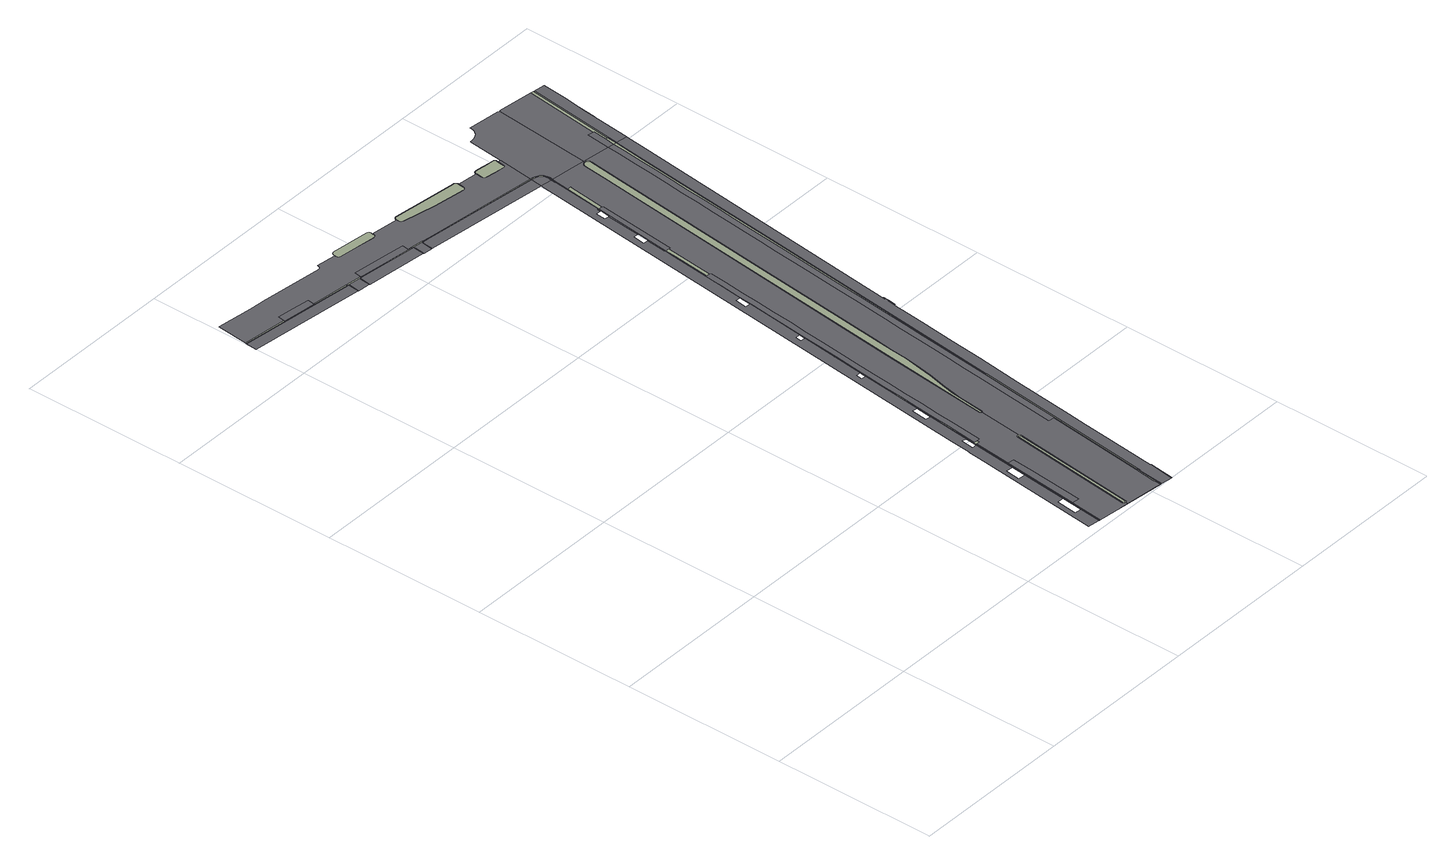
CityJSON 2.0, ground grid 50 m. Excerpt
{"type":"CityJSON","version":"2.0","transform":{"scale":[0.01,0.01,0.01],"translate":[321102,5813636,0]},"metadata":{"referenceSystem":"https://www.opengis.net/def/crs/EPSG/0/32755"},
"CityObjects":{
"road1":{"type":"Road","geometry":[{"type":"MultiSurface","lod":"2","boundaries":[[[0,1,2,3,4,5,6,7]],[[5,4,3,2,1,8,9,10,11]],[[10,9,12,13]],[[12,14,15,16,17,18,19,20,21,13]],[[21,20,19,18,17,16,22,23,24,25,26,27,28,29,30,31,32,33,34,10,13]],[[35,36,37,38,39,40,41,42,43,44,29,28,27,26,25,24,23]],[[10,34,33,32,31,30,29,44,45,46,47,48,49,50,51,52,53,11]],[[52,51,50,49,48,47,46,45,44,43,42,41,40,39,38,37,54,55,56,57,58,59,60,61]],[[62,63,52,61]],[[52,63,64,65,66,67,68,69,53]],[[60,59,58,57,56,55,54,70,71,72,73,74,75,76,77,78,79,80,62,61]],[[81,82,83,69,68,67,66,65]],[[84,85,86,87,88,89,90,91,92,93,94,95,96,97,98,99,100,101,102,103,104,105,106,107,108,109,110,111,112,113,114,115,116,117,118,119,120,121,122,123,124,125,126,127,128,129,130,131,132,133,134,135,136,137,138,139,140,141,142,143,144,145,146,147,148,149,150,151,152,153,154,155,156,157,158,159,160,161]],[[80,79,78,77,76,75,74,73,72,71,162,163,164,165,166,167,168,169,170,171,172,173,174,175,176,63,62]],[[63,176,175,174,177,178,64]],[[179,180,181,182,183,184,185,186,187,188,189,190,191,192,177,174,173,172,171,170,169,168,167,166,165,164,163,162,193]],[[194,195,196,197,198,199,200,192,191,190,189,188,187,186,185,184,183,182,181,180,201]],[[64,178,202,203,204,205,206,207,208,209,210,211,212,213,214,215,216,217,218,219,220,221,222,223,224,225,226,227,228,229,230,231,232,233,234,235,236,237,238,239,240,241,242,243,244,245,246,247,248,249,250,251,252,253,254,255,256,257,258,259,260,261,262,263,264,265,266,267,268,269,270,271,272,273,274,275,276,277,278,279,280,281,282,283,284,285,286,287,288,289,290,291,292,293,294,295,296,297,298,299,300,301,302,303,304,305,306,307,308,309,310,311,312,313,314,315,316,317,318,319,320,321,322,323,324,325,326,327,328,329,330,331,332,333,334,335,336,337,338,339,340,341,342,343,344,345,346,347,348,349,350,351,352,8,1,0,7,6,5,11,53,69,83,82,81,65]],[[177,192,353,354,203,202,178]],[[355,356,200,199,198,197,196,195,194,201,357]],[[354,353,192,200,356,355]],[[358,359,360,361,362,363,364,365,366,367,368,369,370,371,372,373,374,375,376,377,378,379,380,381,382,383,384,385,386,387,388,389,390,391,392,393,394,395,396,397,398,399,400,401,402,403,404,405,406,407,408,409,410,411,412,413,414,415,416,417,418,419,420,421,422,423,424,425,426,427,428,429,430,431,432,433,434,435,436,437,438,439,440,441,442,443,444,445,446,447,448,449,450,451]],[[452,451,450,449,448,447,446,453,445,444,443,454,442,441,455,440,439,438,456,437,457,436,435,434,458,433,432,459,431,430,460,429,461,428,427,426,462,425,424,463,423,422,464,421,420,465,419,466,418,417,467,416,415,468,414,413,412,411,410,409,408,407,406,405,404,403,402,401,400,399,398,397,396,395,394,393,392,391,390,389,388,387,386,385,384,383,382,381,380,379,378,377,376,375,374,373,372,371,370,369,368,367,366,365,364,363,362,361,360,359,358,451,452,469,470,471,472,473,474,475,476,477,478,479,480,481,482,483,484,485,486,487,488,489,490,491,492,493,494,495,496,497,498,499,500,501,502,503,504,505,506,284,283,282,281,280,279,278,277,276,275,274,273,272,271,270,269,268,267,266,265,264,263,262,261,260,259,258,257,256,255,254,253,252,251,250,249,248,247]],[[507,508,509,510,511,512,513,514,515,516,517,518,519,520,521,522,523,524,525,526,527,528,529,530,531,532,533,534,535,536,537,538,539,540,541,542,543,544,545,546,547,548,549,550,551,552,553,554,555,556,557,558,559,560,561,562,563,564,565,566,567,568,569,570,571,572,573,574,575,576,577,578,579,580,581,582,583,584,585,586,587,588]],[[589,565,564,563,562,561,560,559,558,557,556,555,554,553,552,551,550,549,548,547,546,545,544,543,542,541,540,539,538,537,536,535,534,533,532,531,530,529,528,527,526,525,524,523,522,521,520,519,518,517,516,515,514,513,512,511,510,509,508,507,588,586,585,584,583,582,581,580,579,578,577,576,575,574,573,572,571,570,569,568,566,565,589,590,591,592,593,594,595,596,597,598,599,600,601,602,603,604,605,606,607,608,609,610,611,612,613,614,615,616,617,618,619,620,621,622,623,624,625,626,627,628,629,630,244,243,242,241,240,239,238,237,236,235,234,233,232,231,230,229,228,227,226,225,224,223,222,221,220,219,218,217,216,215,214,213,212,211,210,209,208,207,206]]],"semantics":{"surfaces":[{"type":"TrafficArea","function":"7","surfaceMaterial":3},{"type":"AuxiliaryTrafficArea","function":"1700","surfaceMaterial":4},{"type":"AuxiliaryTrafficArea","function":"1220","surfaceMaterial":4},{"type":"TrafficArea","function":"2","surfaceMaterial":2},{"type":"TrafficArea","function":"1","surfaceMaterial":3},{"type":"AuxiliaryTrafficArea","function":"1400","surfaceMaterial":5},{"type":"AuxiliaryTrafficArea","function":"1220","surfaceMaterial":3}],"values":[0,1,2,3,2,4,1,2,2,1,3,0,5,2,1,4,2,4,1,3,2,5,6,5,6]}}]},
"road2":{"type":"Road","geometry":[{"type":"MultiSurface","lod":"2","boundaries":[[[631,632,633,634,635,636,637,638,639]],[[640,641,642,643,644,645]],[[638,637,636,646,647,648]],[[649,631,639]],[[650,651,652,653]],[[654,655,656,657,658,659,660,661,662,663,664,665,666,667,668,669,670,671,672,673,674,675,655,654,676,677,678,679,680,681,682,683,684,685,686,687,688,689,690,691,692,693,694,695,696,697,698,699,700,701,702,703,704,705,706,707,708,709,710,711,712,713,714,715,716,717,718,719,720,721,722,723,724,725,726,727,728]],[[672,671,670,669,668,667,666,665,664,663,662,661,660,659,658,657,656,655,675,674,673]],[[729,730,731,653,732,733,734,735,736]],[[736,735,734,733,732,737,738,739,740,741]],[[742,743,744]],[[745,746,747,748,749,750,751,638,648,752,753,754,755,756,757,758]],[[759,760,761,762,763,764,765,766,767,768,769,770,771,772,773,357,774,775,776,777,778,779,635,634,780,781,633,632,782,783,784,631,649,639,785,786,787,788,789,790,791,792,793,794,795,796,797,798,799,800,801,802,803,804,805,806,807,808,809,810,811,812,813,814,815,816,817,818,819,820,821,822,823,824,825,826,827,828,829,830,831,832,833,834,835,836,837,838,839,840,841,842,843,844,845]],[[846,847,736,741]],[[847,848,849,850,851,729,736]],[[829,852,830]],[[853,854,855,856,857,858,859,860,861,862,863,864,753,752,648,647,646,642,641,640,645,644,643,642,646,652,651,728,727,726,725,724,723,722,721,720,719,718,717,716,715,714,713,712,711,710,709,708,707,706,705,704,703,702,701,700,699,698,697,696,695,865,866,867,868,869,870,871,872,873,874,875,876,877,878,879,880,881,882,883,884,885,886,887,888,889,890,891,892,893,894,895,896,897,898,899,900,901,902,903,904,905,906]],[[852,829,825,824,821,907,820,639,638,751,750,749,908,909,910,911,912,913,914,841,840,836,835,834,831,830]],[[902,901,915,843,842,841,914,913,912,911,910,909,908,749,748,747,746,745,758,757,756,755,754,753,864,863,862,861,860,859,858,857,856,855,854,853,906,905,904,903]],[[916,917,918,919,920,921,922,923,924,925,926,927,928,929,930,931,932,933,934,892,891,935,936,937,938,939,940,941,942,943,944,945,946,947,948,949,950,951,952,953,954,955,956,957,958,959,960,961,962,963,964,865,695,694,693,692,691,690,689,688,687,686,685,684,683,682,681,680,679,678,677,676,654,728,651,650,653,731,730,729,851,965,966,967,968,969,970,971]],[[740,739,738,737,744,743,972,973,974,975,976,977,978,979,980,981,982,983,984,985,986,987,988,989,990,991,992,993,994,995,996,846,741]],[[844,843,915,997,998,845]],[[915,901,900,998,997]],[[890,999,1000,1001,1002,1003,1004,1005,1006,1007,1008,1009,1010,1011,1012,1013,1014,1015,1016,1017,1018,1019,1020,1021,1022,1023,1024,1025,1026,1027,1028,1029,1030,1031,1032,1033,1034,1035,1036,1037,999,890,889,888,887,886,885,884,883,882,881,880,879,878,877,876,875,874,873,872,871,870,869,868,867,866,865,964,963,962,961,960,959,958,957,956,955,954,953,952,951,950,949,948,947,946,945,944,943,942,941,940,939,938,937,936,935,891]],[[987,1038,1039,1040,988]],[[1040,1041,1042,988]],[[760,759,845,998,1043,769,1044,764,763,1045,1046,1047]],[[1026,1025,1024,1023,1022,1021,1020,1019,1018,1017,1016,1015,1014,1013,1012,1011,1010,1009,1008,1007,1006,1005,1004,1003,1002,1001,1000,999,1037,1036,1035,1034,1033,1032,1031,1030,1029,1028,1027]],[[965,851,850,849,848,1048,1049,1050,1051,1052,1053,1054,1055,1056,1057,1058,1059,1060,1061,1062,1063,1064,1065,1066,1067,1068,1069,1070,1071,1072,1073,934,933,932,931,930,929,928,927,926,925,924,923,922,921,920,919,918,917,916,971,970,969,968,967,966]],[[1043,998,900,899,898,897]],[[768,767,1074,769]],[[1062,1061,1060,1059,1058,1057,1056,1055,1054,1053,1052,1051,1050,1049,1048,848,847,1075,1076,1077,1078,1072,1071,1070,1069,1068,1067,1066,1065,1064,1063]],[[846,996,995,994,993,1078,1077,1076,1075,847]],[[1079,770,769,1043]],[[896,895,1079,1043,897]],[[1079,895,894,1080,1081]],[[1080,773,772,771,770,1079,1081]],[[1082,1083,1084,1085,1086,1087,1088,1089,1090,1091,1092,1093,1094,1095,1096,1097,1098,1099,1100,1101,1102,1103,355,357,773,1104]],[[1105,355,1103,1102,1101,1106,1100,1107,1098,1097,1108,1109,1110,1111,1112,1113,1086,1114,1085,1115,1084,1116,1117,1083,1118,1082,1119,1104,773,1080,1120,1121,1122,1123,1124,1125,1126,1127,1128,1129,1130,1131,1132,1133,1134,354]],[[1135,1136,1137,1138,1139,1140,1141,1142,1143,1144,1145,203,354,1134,1133,1146,1131,1147,1129,1128,1127,1126,1125,1124,1123,1122,1121,1120,1080,894]],[[1148,1149,1150,1151,1152,1153,1154,1155,1156,1157,1158,1159,1160,1161,1162,1163,1164,1165,1166,1167,1168,1169,204,203,1145,1170,1171,1144,1143,1142,1141,1140,1139,1138,1137,1136,1135,894,893,892,1172]],[[1173,1174,1175,1176,934,1073,1177,1178,1179]],[[1179,1178,1177,1180,1181]],[[1180,1182,1183,1181]],[[892,934,1176,1175,1174,1184,1185,1186,1187,1188,1189,1190,1191,1192,1172]],[[993,992,1182]],[[1183,1193,1194,1181]],[[1184,1174,1173,1179,1181,1194]],[[992,1195,1196,1197,1198,1199,1200,1193,1183,1182]],[[1201,1202,1198,1196]]],"semantics":{"surfaces":[{"type":"AuxiliaryTrafficArea","function":"1220","surfaceMaterial":4},{"type":"TrafficArea","function":"7","surfaceMaterial":3},{"type":"AuxiliaryTrafficArea","function":"1700","surfaceMaterial":2},{"type":"TrafficArea","function":"1","surfaceMaterial":3},{"type":"AuxiliaryTrafficArea","function":"1220","surfaceMaterial":2},{"type":"AuxiliaryTrafficArea","function":"1400","surfaceMaterial":10},{"type":"TrafficArea","function":"2","surfaceMaterial":3},{"type":"AuxiliaryTrafficArea","function":"1700","surfaceMaterial":4},{"type":"TrafficArea","function":"2","surfaceMaterial":2},{"type":"TrafficArea","function":"2"},{"type":"TrafficArea","function":"7","surfaceMaterial":4},{"type":"TrafficArea","function":"7","surfaceMaterial":2}],"values":[0,1,2,0,3,4,5,2,0,6,7,8,0,7,0,3,0,1,3,8,0,7,4,6,9,10,5,1,10,11,7,0,0,7,7,0,8,0,7,3,1,7,0,3,8,0,7,8,6]}}]}
},
"vertices":[
[1449,22026,0],[1425,21819,0],[1425,21813,0],[1948,21751,0],[2465,21690,0],[2466,21702,0],[2490,21904,0],[1974,21965,0],[50,21974,0],[47,21949,0],[3610,21546,0],[3613,21574,0],[45,21929,0],[3608,21526,0],[8,21585,0],[2962,21246,0],[3611,21172,0],[3644,21488,0],[3643,21498,0],[3638,21510,0],[3631,21518,0],[3620,21523,0],[3626,21170,0],[3631,21169,0],[3664,21487,0],[3664,21491,0],[3662,21501,0],[3661,21505,0],[3656,21519,0],[3654,21522,0],[3645,21532,0],[3642,21534,0],[3639,21535,0],[3629,21541,0],[3625,21542,0],[3661,21166,0],[3720,21159,0],[4002,21127,0],[4037,21444,0],[4037,21447,0],[4041,21458,0],[4042,21461,0],[4049,21471,0],[4051,21474,0],[4055,21478,0],[4058,21480,0],[4063,21483,0],[4075,21489,0],[4078,21490,0],[4092,21493,0],[4097,21493,0],[4103,21494,0],[4106,21494,0],[4108,21518,0],[4022,21124,0],[4057,21441,0],[4060,21451,0],[4066,21460,0],[4073,21466,0],[4083,21471,0],[4094,21473,0],[4104,21474,0],[5905,21268,0],[5907,21289,0],[5910,21312,0],[5795,21325,0],[5793,21311,0],[5201,21380,0],[4129,21503,0],[4130,21516,0],[4025,21124,0],[5909,20908,0],[5942,21230,0],[5941,21234,0],[5940,21239,0],[5938,21245,0],[5936,21251,0],[5933,21256,0],[5928,21259,0],[5923,21262,0],[5918,21264,0],[5819,21525,0],[5228,21593,0],[4153,21717,0],[5637,22335,0],[5644,22335,0],[5651,22336,0],[5658,22337,0],[5665,22339,0],[5671,22341,0],[5677,22345,0],[5683,22348,0],[5689,22352,0],[5694,22357,0],[5699,22362,0],[5704,22367,0],[5707,22373,0],[5711,22379,0],[5714,22386,0],[5716,22392,0],[5718,22399,0],[5718,22406,0],[5729,22495,0],[5729,22502,0],[5729,22509,0],[5728,22516,0],[5727,22523,0],[5725,22530,0],[5722,22537,0],[5719,22543,0],[5715,22549,0],[5711,22555,0],[5706,22560,0],[5701,22565,0],[5696,22569,0],[5690,22573,0],[5683,22576,0],[5677,22579,0],[5670,22581,0],[5663,22583,0],[5074,22651,0],[4497,22717,0],[4490,22717,0],[4483,22717,0],[4476,22716,0],[4469,22715,0],[4462,22713,0],[4456,22710,0],[4449,22707,0],[4443,22704,0],[4438,22700,0],[4432,22695,0],[4428,22690,0],[4423,22685,0],[4419,22679,0],[4416,22673,0],[4413,22666,0],[4411,22660,0],[4409,22653,0],[4408,22646,0],[4405,22616,0],[4398,22557,0],[4397,22550,0],[4398,22543,0],[4398,22536,0],[4400,22529,0],[4402,22523,0],[4404,22516,0],[4407,22510,0],[4411,22504,0],[4415,22498,0],[4419,22493,0],[4424,22488,0],[4430,22484,0],[4436,22480,0],[4442,22476,0],[4448,22473,0],[4455,22471,0],[4461,22469,0],[4468,22468,0],[5049,22402,0],[5630,22336,0],[5928,20906,0],[5931,20929,0],[5962,21228,0],[5962,21233,0],[5960,21242,0],[5959,21246,0],[5954,21259,0],[5952,21262,0],[5950,21265,0],[5942,21274,0],[5939,21276,0],[5928,21282,0],[5922,21287,0],[5917,21287,0],[5912,21288,0],[6307,21245,0],[6309,21267,0],[6200,20874,0],[6201,20874,0],[6238,21192,0],[6238,21195,0],[6243,21209,0],[6251,21220,0],[6253,21222,0],[6255,21225,0],[6264,21232,0],[6275,21237,0],[6278,21238,0],[6291,21241,0],[6304,21242,0],[6307,21242,0],[5932,20905,0],[6257,21189,0],[6261,21200,0],[6267,21208,0],[6274,21214,0],[6284,21219,0],[6295,21221,0],[6305,21222,0],[6222,20872,0],[6541,21240,0],[10118,20831,0],[10248,21936,0],[10163,21946,0],[10137,21714,0],[10136,21709,0],[10134,21704,0],[10132,21699,0],[10130,21694,0],[10127,21690,0],[10124,21685,0],[10121,21681,0],[10117,21678,0],[10113,21674,0],[10108,21671,0],[10104,21669,0],[10099,21667,0],[10094,21665,0],[10089,21663,0],[10083,21663,0],[10078,21662,0],[10073,21662,0],[10067,21663,0],[9750,21702,0],[9463,21738,0],[9455,21740,0],[9447,21742,0],[9438,21745,0],[9431,21748,0],[9423,21753,0],[9416,21758,0],[9409,21763,0],[9403,21769,0],[9397,21776,0],[9392,21783,0],[9388,21790,0],[9384,21798,0],[9381,21806,0],[9378,21814,0],[9377,21823,0],[9376,21831,0],[9376,21840,0],[9376,21849,0],[9397,22033,0],[8783,22103,0],[8763,21926,0],[8761,21917,0],[8759,21908,0],[8756,21900,0],[8753,21892,0],[8748,21884,0],[8743,21877,0],[8738,21870,0],[8731,21863,0],[8724,21858,0],[8717,21853,0],[8709,21848,0],[8701,21844,0],[8693,21841,0],[8684,21839,0],[8675,21838,0],[8666,21837,0],[8657,21837,0],[8649,21838,0],[7692,21971,0],[6653,22183,0],[6644,22185,0],[6635,22188,0],[6627,22192,0],[6619,22196,0],[6611,22200,0],[6604,22206,0],[6598,22212,0],[6592,22219,0],[6586,22226,0],[6582,22233,0],[6577,22241,0],[6574,22250,0],[6571,22258,0],[6570,22267,0],[6569,22276,0],[6568,22285,0],[6569,22294,0],[6576,22354,0],[5744,22449,0],[5738,22404,0],[5737,22395,0],[5735,22386,0],[5732,22378,0],[5729,22370,0],[5725,22363,0],[5720,22355,0],[5714,22348,0],[5708,22342,0],[5702,22336,0],[5694,22331,0],[5687,22327,0],[5679,22323,0],[5671,22320,0],[5662,22318,0],[5654,22316,0],[5645,22315,0],[5636,22315,0],[5628,22316,0],[5047,22382,0],[4466,22448,0],[4457,22450,0],[4449,22452,0],[4441,22455,0],[4433,22459,0],[4425,22463,0],[4418,22468,0],[4411,22473,0],[4405,22479,0],[4399,22486,0],[4394,22493,0],[4390,22500,0],[4386,22508,0],[4383,22516,0],[4380,22525,0],[4379,22533,0],[4378,22542,0],[4377,22550,0],[4378,22559,0],[4383,22604,0],[3788,22672,0],[3783,22626,0],[3781,22618,0],[3779,22609,0],[3776,22601,0],[3773,22593,0],[3768,22586,0],[3764,22578,0],[3758,22572,0],[3752,22565,0],[3745,22560,0],[3738,22555,0],[3731,22550,0],[3723,22547,0],[3715,22543,0],[3706,22541,0],[3698,22539,0],[3689,22539,0],[3680,22539,0],[3672,22539,0],[1728,22761,0],[1266,22814,0],[180,22938,0],[153,22941,0],[105,22487,0],[89,22340,0],[6538,21215,0],[10115,20806,0],[10113,20786,0],[6536,21196,0],[10071,20430,0],[8765,22118,0],[8765,22125,0],[8765,22132,0],[8764,22139,0],[8763,22146,0],[8761,22153,0],[8758,22159,0],[8755,22165,0],[8752,22171,0],[8747,22177,0],[8743,22182,0],[8738,22187,0],[8732,22191,0],[8727,22195,0],[8721,22199,0],[8714,22202,0],[8708,22204,0],[8701,22206,0],[8694,22207,0],[7736,22317,0],[6686,22436,0],[6679,22437,0],[6672,22437,0],[6665,22436,0],[6658,22435,0],[6651,22433,0],[6645,22430,0],[6638,22427,0],[6632,22424,0],[6627,22420,0],[6621,22415,0],[6617,22410,0],[6612,22405,0],[6608,22399,0],[6605,22393,0],[6602,22386,0],[6600,22380,0],[6598,22373,0],[6597,22366,0],[6589,22291,0],[6588,22284,0],[6589,22277,0],[6589,22270,0],[6591,22263,0],[6593,22256,0],[6596,22249,0],[6599,22243,0],[6603,22237,0],[6607,22231,0],[6612,22226,0],[6617,22221,0],[6623,22217,0],[6629,22213,0],[6636,22210,0],[6642,22207,0],[6649,22205,0],[6656,22203,0],[7695,21990,0],[8651,21858,0],[8657,21858,0],[8659,21857,0],[8663,21857,0],[8667,21857,0],[8670,21858,0],[8674,21858,0],[8677,21858,0],[8681,21859,0],[8684,21860,0],[8688,21861,0],[8691,21862,0],[8694,21863,0],[8697,21865,0],[8701,21866,0],[8704,21868,0],[8707,21870,0],[8710,21872,0],[8713,21874,0],[8715,21876,0],[8718,21878,0],[8721,21881,0],[8723,21884,0],[8725,21886,0],[8727,21889,0],[8730,21892,0],[8731,21895,0],[8733,21898,0],[8735,21901,0],[8736,21905,0],[8738,21908,0],[8739,21911,0],[8740,21914,0],[8741,21919,0],[8742,21921,0],[8743,21928,0],[8784,22116,0],[8738,21907,0],[8732,21895,0],[8728,21889,0],[8723,21883,0],[8718,21879,0],[8712,21874,0],[8706,21869,0],[8700,21866,0],[8695,21863,0],[8687,21861,0],[8680,21859,0],[8673,21858,0],[8666,21857,0],[8660,21857,0],[8653,21858,0],[7694,21990,0],[8785,22125,0],[8785,22133,0],[8784,22142,0],[8782,22151,0],[8780,22159,0],[8777,22167,0],[8773,22175,0],[8768,22182,0],[8763,22189,0],[8757,22196,0],[8751,22202,0],[8744,22207,0],[8737,22212,0],[8730,22217,0],[8722,22220,0],[8713,22223,0],[8705,22225,0],[8696,22227,0],[7739,22337,0],[6688,22456,0],[6679,22457,0],[6670,22457,0],[6662,22456,0],[6653,22454,0],[6645,22452,0],[6637,22449,0],[6629,22445,0],[6621,22440,0],[6614,22435,0],[6608,22430,0],[6602,22423,0],[6596,22416,0],[6591,22409,0],[6587,22402,0],[6584,22394,0],[6581,22385,0],[6579,22377,0],[6578,22368,0],[9507,22114,0],[9500,22115,0],[9493,22114,0],[9486,22114,0],[9479,22113,0],[9473,22111,0],[9466,22108,0],[9460,22106,0],[9454,22102,0],[9449,22098,0],[9443,22094,0],[9438,22089,0],[9434,22084,0],[9430,22078,0],[9427,22072,0],[9424,22066,0],[9421,22060,0],[9419,22053,0],[9418,22046,0],[9418,22039,0],[9396,21846,0],[9396,21839,0],[9396,21833,0],[9397,21826,0],[9398,21819,0],[9400,21812,0],[9402,21806,0],[9405,21800,0],[9409,21794,0],[9413,21788,0],[9418,21783,0],[9422,21778,0],[9428,21774,0],[9434,21770,0],[9440,21766,0],[9446,21763,0],[9452,21761,0],[9459,21759,0],[9466,21758,0],[9753,21722,0],[10070,21682,0],[10073,21682,0],[10077,21682,0],[10081,21682,0],[10084,21683,0],[10088,21684,0],[10091,21685,0],[10094,21687,0],[10097,21688,0],[10100,21690,0],[10103,21693,0],[10106,21695,0],[10108,21698,0],[10110,21701,0],[10112,21704,0],[10114,21707,0],[10115,21710,0],[10116,21714,0],[10117,21717,0],[10143,21952,0],[10149,22000,0],[10149,22001,0],[10149,22004,0],[10149,22008,0],[10149,22011,0],[10148,22014,0],[10147,22018,0],[10146,22021,0],[10144,22024,0],[10142,22027,0],[10140,22030,0],[10138,22032,0],[10135,22035,0],[10133,22037,0],[10130,22039,0],[10127,22041,0],[10124,22042,0],[10120,22043,0],[10117,22044,0],[10114,22045,0],[9793,22085,0],[9719,22094,0],[10163,21950,0],[10169,21998,0],[10169,22004,0],[10169,22009,0],[10168,22014,0],[10167,22019,0],[10166,22024,0],[10164,22029,0],[10162,22034,0],[10159,22038,0],[10156,22042,0],[10152,22046,0],[10149,22050,0],[10145,22053,0],[10140,22056,0],[10136,22058,0],[10131,22061,0],[10126,22062,0],[10121,22064,0],[10116,22065,0],[9795,22105,0],[9721,22114,0],[9509,22134,0],[9500,22135,0],[9492,22134,0],[9483,22134,0],[9475,22132,0],[9467,22130,0],[9459,22127,0],[9451,22123,0],[9443,22119,0],[9436,22114,0],[9430,22109,0],[9424,22103,0],[9418,22096,0],[9413,22089,0],[9409,22082,0],[9405,22074,0],[9402,22066,0],[9400,22058,0],[9399,22050,0],[9398,22041,0],
[8516,3431,0],[8409,2416,0],[8320,1573,0],[8252,927,0],[8182,268,0],[8202,266,0],[8606,4089,0],[8683,4794,0],[8663,4796,0],[8786,3624,0],[8592,3643,0],[8526,2987,0],[8356,1286,0],[8559,1263,0],[8723,2967,0],[8227,264,0],[8630,4086,0],[8708,4791,0],[8586,4091,0],[10253,59,0],[9216,163,0],[8949,191,0],[10385,45,0],[9243,247,0],[9236,265,0],[9220,261,0],[9203,268,0],[9190,277,0],[9181,295,0],[9181,324,0],[9621,4142,0],[9626,4161,0],[9630,4172,0],[9639,4179,0],[9645,4182,0],[9655,4185,0],[9664,4185,0],[9674,4183,0],[9681,4177,0],[9688,4168,0],[9693,4155,0],[9694,4139,0],[9693,4123,0],[9264,307,0],[9258,284,0],[9246,248,0],[9248,250,0],[9271,268,0],[9273,270,0],[9275,273,0],[9277,276,0],[9278,279,0],[9283,304,0],[9713,4123,0],[9714,4140,0],[9714,4151,0],[9713,4158,0],[9712,4161,0],[9711,4164,0],[9707,4173,0],[9700,4184,0],[9695,4191,0],[9693,4193,0],[9690,4195,0],[9684,4199,0],[9679,4201,0],[9672,4204,0],[9669,4204,0],[9665,4205,0],[9658,4204,0],[9647,4203,0],[9642,4202,0],[9639,4201,0],[9636,4200,0],[9629,4196,0],[9623,4193,0],[9620,4189,0],[9617,4187,0],[9615,4184,0],[9614,4181,0],[9609,4173,0],[9604,4159,0],[9601,4147,0],[9601,4144,0],[9161,324,0],[9161,292,0],[9162,289,0],[9163,286,0],[9174,265,0],[9176,263,0],[9179,261,0],[9192,251,0],[9195,249,0],[9212,242,0],[9216,241,0],[9219,241,0],[9222,241,0],[9225,242,0],[10481,943,0],[10402,303,0],[10391,150,0],[10407,43,0],[10427,300,0],[10489,841,0],[10498,871,0],[10506,941,0],[10427,41,0],[10447,298,0],[10509,839,0],[10524,837,0],[10536,938,0],[10790,4,0],[10878,775,0],[10789,4,0],[9073,8205,0],[9134,8753,0],[9203,9376,0],[9275,10020,0],[9303,10281,0],[9266,9954,0],[9016,7799,0],[8803,4782,0],[8812,4860,0],[8719,4870,0],[8821,5832,0],[8882,6412,0],[8942,6983,0],[9006,7589,0],[9934,16204,0],[10003,16821,0],[9859,16837,0],[9902,17214,0],[10045,17198,0],[10164,18256,0],[10022,18272,0],[10056,18580,0],[10198,18564,0],[10211,18675,0],[10238,18672,0],[10369,19834,0],[10413,20223,0],[10403,20224,0],[10422,20390,0],[8381,5347,0],[8309,4705,0],[8308,4696,0],[8269,4341,0],[7926,1287,0],[7816,305,0],[8043,949,0],[8111,1595,0],[8468,2973,0],[8249,2996,0],[8297,3454,0],[8661,4790,0],[8658,4784,0],[8655,4779,0],[8651,4774,0],[8646,4769,0],[8641,4765,0],[8636,4761,0],[8631,4758,0],[8625,4755,0],[8619,4753,0],[8613,4751,0],[8607,4749,0],[8601,4749,0],[8594,4748,0],[8588,4749,0],[8508,4758,0],[8552,5150,0],[8631,5141,0],[8637,5140,0],[8643,5139,0],[8649,5137,0],[8654,5134,0],[8660,5131,0],[8665,5128,0],[8670,5124,0],[8674,5120,0],[8678,5115,0],[8682,5110,0],[8685,5105,0],[8688,5100,0],[8690,5094,0],[8692,5088,0],[8693,5082,0],[8693,5076,0],[8694,5070,0],[8693,5065,0],[8844,6431,0],[8675,6449,0],[8730,6946,0],[8899,6928,0],[8996,7801,0],[9113,8816,0],[8960,8835,0],[8988,9033,0],[9136,9015,0],[9246,9956,0],[9373,11056,0],[9220,11074,0],[9247,11272,0],[9396,11255,0],[9521,12335,0],[9521,12340,0],[9604,13076,0],[9435,13095,0],[9477,13463,0],[9646,13444,0],[9752,14380,0],[9787,14706,0],[9789,14706,0],[9921,15866,0],[9959,16201,0],[11187,6529,0],[11157,6532,0],[11134,6535,0],[11019,5453,0],[10855,3965,0],[10833,3967,0],[9137,9015,0],[9665,11785,0],[9600,11189,0],[9534,10594,0],[9468,9998,0],[9397,9354,0],[9328,8731,0],[9267,8183,0],[9200,7568,0],[9136,6962,0],[9076,6392,0],[9015,5812,0],[8912,4849,0],[9828,5523,0],[9810,5523,0],[9807,5523,0],[9804,5524,0],[9801,5525,0],[9798,5527,0],[9796,5529,0],[9794,5532,0],[9788,5544,0],[9774,5583,0],[9773,5587,0],[9773,5590,0],[9961,7235,0],[10146,8987,0],[11232,18419,0],[11351,19417,0],[11413,19973,0],[11428,20095,0],[11430,20122,0],[11437,20148,0],[11451,20173,0],[11465,20192,0],[11481,20208,0],[11510,20222,0],[11532,20229,0],[11557,20234,0],[11568,20233,0],[11572,20258,0],[11173,20304,0],[10477,20384,0],[10414,19830,0],[10512,19820,0],[10380,18656,0],[10410,18653,0],[10143,16181,0],[10099,16186,0],[9929,14691,0],[9981,14685,0],[9922,14136,0],[9856,13531,0],[9794,12956,0],[9733,12395,0],[8693,5064,0],[9340,10615,0],[9406,11211,0],[9472,11806,0],[9539,12420,0],[9600,12977,0],[9662,13552,0],[9728,14157,0],[9809,14704,0],[11317,9999,0],[11376,10534,0],[11441,11125,0],[11507,11715,0],[11566,12251,0],[11631,12841,0],[11696,13421,0],[11761,14011,0],[11825,14591,0],[11887,15152,0],[11953,15747,0],[12018,16321,0],[12082,16883,0],[12147,17463,0],[12212,18039,0],[12277,18629,0],[12335,19174,0],[12397,19756,0],[12440,20159,0],[11580,20233,0],[11605,20226,0],[11629,20216,0],[11655,20197,0],[11671,20179,0],[11684,20156,0],[11692,20134,0],[11696,20104,0],[11694,20074,0],[11665,19826,0],[11550,18878,0],[10975,13846,0],[10495,9650,0],[10426,9023,0],[10374,8506,0],[10287,7957,0],[10223,7578,0],[10079,6976,0],[10006,6617,0],[9971,6385,0],[9882,5595,0],[9882,5592,0],[9869,5550,0],[9868,5546,0],[9866,5544,0],[9864,5541,0],[9862,5539,0],[9837,5525,0],[9835,5524,0],[9831,5523,0],[10642,3988,0],[10934,6574,0],[10993,7096,0],[11058,7664,0],[11123,8254,0],[11185,8815,0],[11253,9430,0],[10862,776,0],[11067,2605,0],[11131,3177,0],[11200,3786,0],[11416,5673,0],[11494,6345,0],[11580,7073,0],[11693,8058,0],[11825,9205,0],[11901,9924,0],[11913,10039,0],[11930,10208,0],[11956,10465,0],[11971,10464,0],[11986,10462,0],[11993,10529,0],[11994,10538,0],[11974,10539,0],[11962,10540,0],[13016,19410,0],[13093,20084,0],[12740,20124,0],[12624,19133,0],[12086,14403,0],[11599,10172,0],[9941,15864,0],[9978,16199,0],[11558,20214,0],[11577,20213,0],[11598,20208,0],[11619,20198,0],[11641,20183,0],[11654,20167,0],[11666,20148,0],[11673,20129,0],[11676,20103,0],[11674,20076,0],[11530,18880,0],[10955,13849,0],[10475,9652,0],[10406,9025,0],[10354,8508,0],[10268,7960,0],[10203,7582,0],[10059,6980,0],[9986,6620,0],[9951,6388,0],[9862,5597,0],[9850,5555,0],[9828,5543,0],[9810,5543,0],[9805,5553,0],[9793,5590,0],[9981,7233,0],[10166,8985,0],[11252,18416,0],[11371,19415,0],[11432,19971,0],[11447,20092,0],[11450,20118,0],[11456,20140,0],[11468,20162,0],[11480,20179,0],[11493,20191,0],[11518,20203,0],[11537,20210,0],[11987,10462,0],[11960,10206,0],[11998,10538,0],[12007,10617,0],[12003,10617,0],[10258,18670,0],[10191,18253,0],[10071,17195,0],[10151,17900,0],[10028,16818,0],[11136,6552,0],[11191,7075,0],[11252,7643,0],[11317,8232,0],[11379,8793,0],[11447,9408,0],[11510,9978,0],[11570,10513,0],[11635,11103,0],[11701,11694,0],[11760,12229,0],[11825,12820,0],[11889,13399,0],[11955,13990,0],[12019,14570,0],[12081,15130,0],[12147,15725,0],[12212,16299,0],[12275,16861,0],[12341,17441,0],[12406,18017,0],[12471,18608,0],[12529,19154,0],[12591,19735,0],[12633,20136,0],[12595,20141,0],[10225,18561,0],[11569,10176,0],[12056,14407,0],[12594,19137,0],[12710,20128,0],[10389,19832,0],[10452,20387,0],[10426,20158,0],[10435,20524,0],[10435,20530,0],[10431,20558,0],[10428,20574,0],[10425,20587,0],[10422,20595,0],[10414,20616,0],[10404,20635,0],[10393,20654,0],[10380,20672,0],[10366,20688,0],[10350,20703,0],[10333,20717,0],[10315,20729,0],[10296,20740,0],[10276,20749,0],[10275,20749,0],[10256,20756,0],[10241,20760,0],[10213,20765,0],[10143,20773,0],[10145,20783,0],[10434,20488,0],[10114,20793,0],[10234,20762,0],[10252,20758,0],[10289,20744,0],[10323,20725,0],[10354,20701,0],[10381,20673,0],[10403,20640,0],[10420,20604,0],[10428,20575,0],[10430,20566,0],[10432,20553,0],[10435,20532,0],[10435,20527,0],[10435,20510,0],[10464,20485,0],[10465,20529,0],[10464,20535,0],[10460,20572,0],[10448,20615,0],[10429,20655,0],[10428,20656,0],[10404,20691,0],[10374,20723,0],[10362,20733,0],[10339,20751,0],[10301,20772,0],[10260,20787,0],[10230,20792,0],[10216,20795,0],[10488,20482,0],[10490,20530,0],[10484,20578,0],[10471,20625,0],[10450,20668,0],[10423,20708,0],[10390,20743,0],[10352,20772,0],[10310,20795,0],[10264,20811,0],[10217,20820,0],[10259,20787,0],[10340,20751,0],[11824,23282,0],[11820,23282,0],[11817,23284,0],[11815,23286,0],[11812,23288,0],[11798,23305,0],[11796,23308,0],[10818,23420,0],[10812,23357,0],[10803,23310,0],[10784,23257,0],[10755,23210,0],[10722,23169,0],[10683,23130,0],[10642,23101,0],[10592,23072,0],[10548,23056,0],[10498,23044,0],[10463,23039,0],[10440,23037,0],[10378,23041,0],[10376,23028,0],[10222,20819,0],[10228,20818,0],[11840,23279,0],[12713,20864,0],[12682,20867,0],[12519,20887,0],[12457,20321,0],[12634,20137,0],[12651,20300,0],[12666,20442,0],[12711,20128,0],[12746,20433,0],[12740,20125,0],[12776,20429,0],[12955,23175,0],[12714,23203,0],[11886,23298,0],[11879,23290,0],[11876,23288,0],[11873,23286,0],[11871,23285,0],[11847,23279,0],[11844,23279,0],[13098,23159,0],[13068,23162,0],[13096,20112,0],[13219,21287,0],[13252,21570,0],[13284,21853,0],[13347,22303,0],[13441,23120,0],[13231,21286,0],[13296,21852,0]
]}
